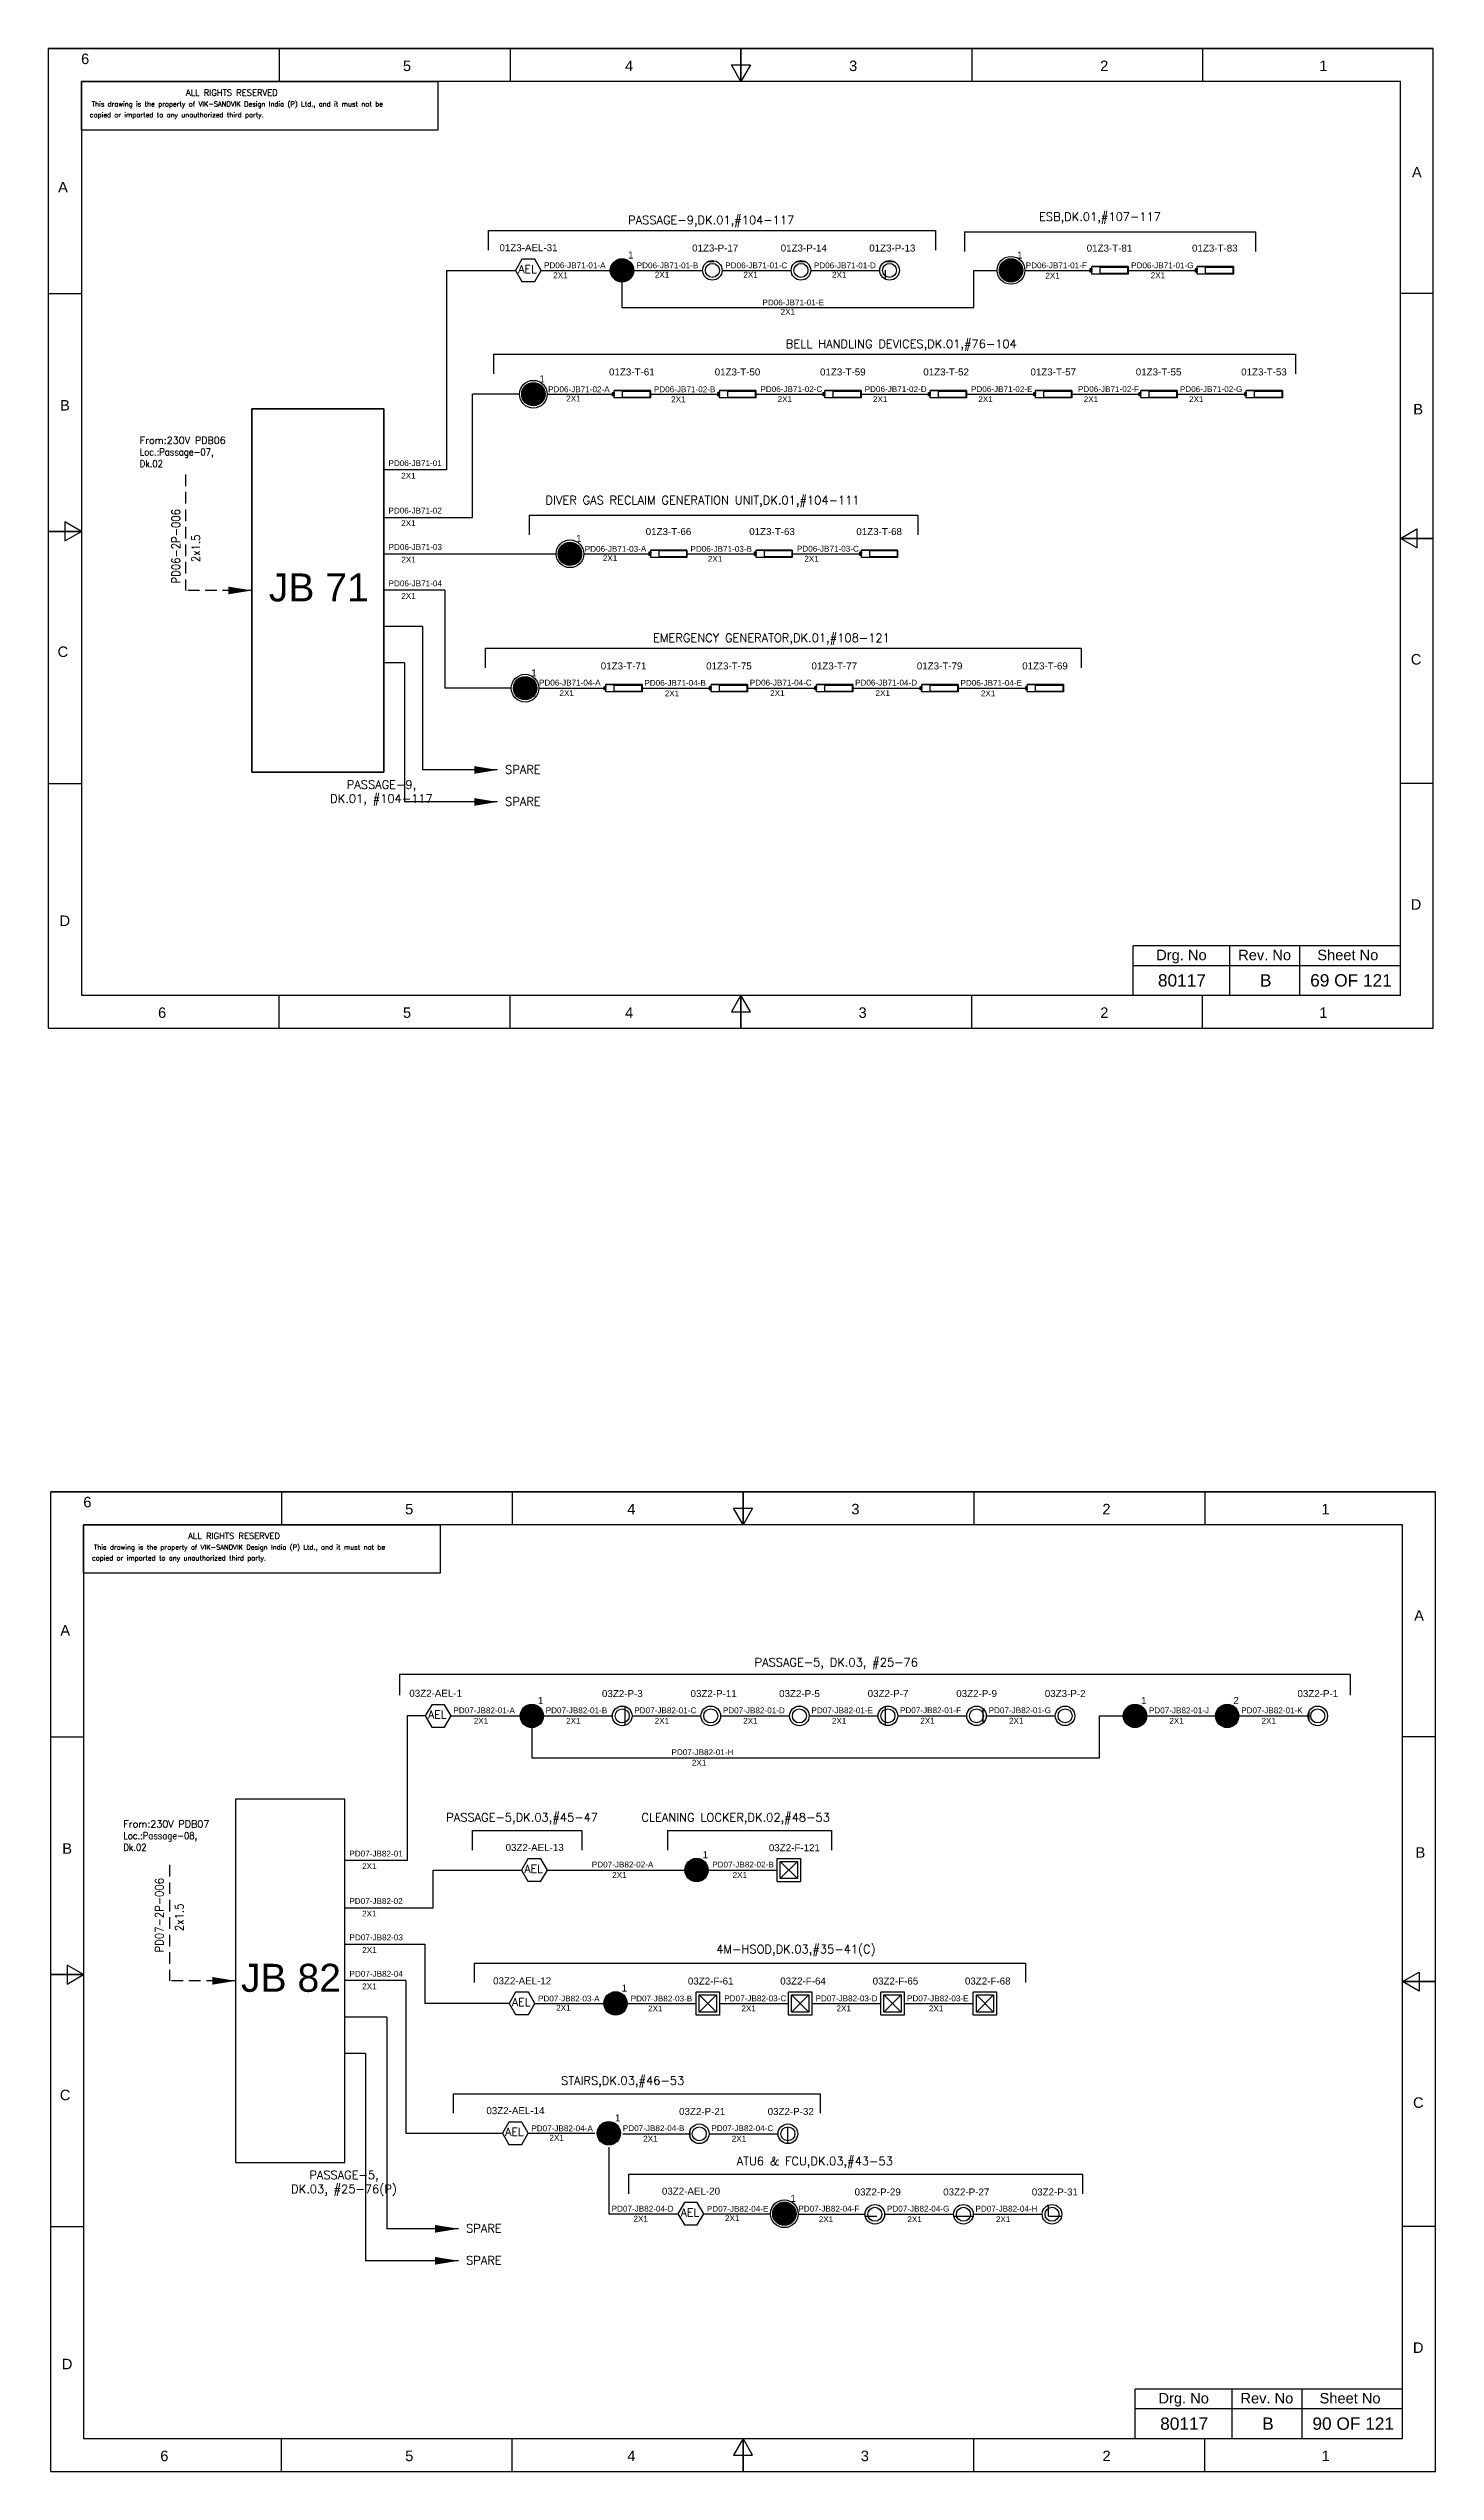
# Model space of a CAD drawing. Header units: inches. Extents: x -3311 to 1429, y -713 to 2436.
# Drawn here: x -1660 to -1363, y 99 to 618 of the extents above; entities that cross this region are included whole.
import ezdxf
from ezdxf.enums import TextEntityAlignment as Align

# ---------------------------------------------------------------- set-up
doc = ezdxf.new("R2010")
doc.units = ezdxf.units.IN
doc.linetypes.add('HIDDEN', pattern=[0.375, 0.25, -0.125])
doc.linetypes.add('SOLID', pattern=[0])
for name, color, linetype, lineweight in [('ELEC_TXT-025', 1, 'Continuous', 25), ('HEL-025', 1, 'Continuous', 25), ('HEL-035', 2, 'Continuous', 35)]:
    doc.layers.add(name, color=color, linetype=linetype, lineweight=lineweight)
doc.layers.add('Fmount', color=7, linetype='Continuous')
doc.layers.add('LINE', color=3, linetype='SOLID')
doc.styles.add('_NORMAL', font='arial.ttf')
doc.styles.add('ROMANS', font='simplex.shx', dxfattribs={"width": 0.88})
doc.styles.get("Standard").update_dxf_attribs({"font": 'arial.ttf'})
doc.dimstyles.get("Standard").update_dxf_attribs({"dimtxt": 0.18, "dimasz": 0.18, "dimexe": 0.18, "dimexo": 0.0625, "dimgap": 0.09, "dimtad": 0, "dimtih": 1, "dimtoh": 1, "dimdec": 4, "dimzin": 0, "dimdsep": 46, "dimtxsty": 'Standard', "dimcen": 0.09, "dimadec": 0, "dimazin": 0, "dimtfac": 1, "dimtdec": 4, "dimtofl": 0, "dimtmove": 0, "dimatfit": 3, "dimfxl": 1, "dimtolj": 1, "dimtzin": 0, "dimarcsym": 0})
pattern_1 = [(0, (0, 0), (0, 6.985), [5.08, -1.905]), (90, (0, 0), (-6.985, 4e-16), [5.08, -1.905])]

# ---------------------------------------------------------------- blocks, each defined once
blk = doc.blocks.new('fr')
at = {"color": 7, "linetype": 'Continuous'}
for p, q in [((33763.99, 4500.4), (33466.99, 4500.4)), ((33466.99, 4500.4), (33763.99, 4500.4)), ((33466.99, 4290.33), (33466.99, 4500.4)), ((33516.49, 4500.4), (33516.49, 4493.33)), ((33565.99, 4500.4), (33565.99, 4493.33)), ((33615.49, 4500.4), (33615.49, 4493.33)), ((33615.49, 4493.33), (33615.49, 4500.4)), ((33615.49, 4500.4), (33615.49, 4493.33)), ((33664.99, 4500.4), (33664.99, 4493.33)), ((33714.49, 4500.4), (33714.49, 4493.33)), ((33763.99, 4290.33), (33763.99, 4500.4)), ((33763.99, 4290.33), (33763.99, 4500.4)), ((33615.49, 4493.33), (33613.45, 4496.87)), ((33613.45, 4496.87), (33617.53, 4496.87)), ((33617.53, 4496.87), (33615.49, 4493.33)), ((33756.92, 4493.33), (33474.06, 4493.33)), ((33474.06, 4493.33), (33474.06, 4297.41)), ((33756.92, 4297.41), (33756.92, 4493.33)), ((33466.99, 4447.89), (33474.06, 4447.89)), ((33763.99, 4447.89), (33756.92, 4447.89)), ((33466.99, 4396.87), (33474.06, 4396.87)), ((33474.06, 4396.87), (33466.99, 4396.87)), ((33466.99, 4396.87), (33474.06, 4396.87)), ((33474.06, 4396.87), (33470.53, 4398.91)), ((33470.53, 4398.91), (33470.53, 4394.83)), ((33470.53, 4394.83), (33474.06, 4396.87)), ((33756.92, 4395.37), (33760.45, 4397.41)), ((33763.99, 4395.37), (33756.92, 4395.37)), ((33760.45, 4393.33), (33756.92, 4395.37)), ((33756.92, 4395.37), (33763.99, 4395.37)), ((33763.99, 4395.37), (33756.92, 4395.37)), ((33760.45, 4397.41), (33760.45, 4393.33)), ((33466.99, 4342.85), (33474.06, 4342.85)), ((33763.99, 4342.85), (33756.92, 4342.85)), ((33474.06, 4297.41), (33756.92, 4297.41)), ((33516.49, 4290.33), (33516.49, 4297.41)), ((33565.99, 4290.33), (33565.99, 4297.41)), ((33615.49, 4297.41), (33613.45, 4293.87)), ((33615.49, 4290.33), (33615.49, 4297.41)), ((33617.53, 4293.87), (33615.49, 4297.41)), ((33615.49, 4297.41), (33615.49, 4290.33)), ((33615.49, 4290.33), (33615.49, 4297.41)), ((33664.99, 4290.33), (33664.99, 4297.41)), ((33714.49, 4290.33), (33714.49, 4297.41)), ((33613.45, 4293.87), (33617.53, 4293.87)), ((33466.99, 4290.33), (33763.99, 4290.33)), ((33466.99, 4290.33), (33763.99, 4290.33))]:
    blk.add_line(p, q, dxfattribs=at)
at = {"color": 7, "style": '_NORMAL'}
for s, p in [('6', (33474.86, 4498.18)), ('5', (33543.88, 4496.68)), ('4', (33591.52, 4496.68)), ('3', (33639.57, 4496.68)), ('2', (33693.41, 4496.68)), ('1', (33740.39, 4496.68)), ('A', (33760.45, 4473.88)), ('A', (33470.1, 4470.68)), ('B', (33470.52, 4423.9)), ('B', (33760.74, 4423.06)), ('C', (33470.08, 4371.07)), ('C', (33760.29, 4369.44)), ('D', (33760.27, 4316.89)), ('D', (33470.51, 4313.39)), ('6', (33491.37, 4293.69)), ('5', (33543.89, 4293.69)), ('4', (33591.53, 4293.69)), ('3', (33641.59, 4293.69)), ('2', (33693.43, 4293.69)), ('1', (33740.41, 4293.69))]:
    blk.add_text(s, height=2.25, dxfattribs=at).set_placement(p, align=Align.MIDDLE_CENTER)
blk = doc.blocks.new('A$C4BAD7D21')
at = {"layer": 'HEL-025'}
blk.add_lwpolyline([(-34000, 0), (-34000, 2086), (-18714, 2086), (-18714, 0)], close=True, dxfattribs=at)
at = {"layer": 'HEL-025', "style": 'ROMANS'}
for s, p in [('This drawing is the property of VIK-SANDVIK Design India (P) Ltd., and it must not be', (-33558, 1016)), (' copied or imparted to any unauthorized third party.', (-33785, 550))]:
    blk.add_text(s, height=210, dxfattribs=at).set_placement(p)
at = {"layer": 'HEL-035', "style": 'ROMANS'}
blk.add_text('     ALL RIGHTS RESERVED', height=262.5, dxfattribs=at).set_placement((-30497, 1476))
blk = doc.blocks.new('FIXED_KEY_SWITCH')
h = blk.add_hatch(color=1)
h.dxf.hatch_style = 1
edge = h.paths.add_edge_path()
edge.add_arc((848.13, 1737.46), 2.5, 0, 360)
at = {"color": 1}
blk.add_circle((848.13, 1737.46), 2.5, dxfattribs=at)
at = {"color": 7, "insert": (849.44, 1741.5), "char_height": 1.5, "attachment_point": 1, "style": '_NORMAL'}
blk.add_mtext_dynamic_manual_height_columns('1', width=1.5, gutter_width=7.5, heights=[0], dxfattribs=at)
blk = doc.blocks.new('SWT')
blk.add_blockref('FIXED_KEY_SWITCH', (0, 0))
blk.add_attdef('TAG_NO', (844.55, 1741.11), '', height=1.5)
blk = doc.blocks.new('2A')
at = {"color": 7, "lineweight": -3, "ltscale": 2.5}
blk.add_line((790.02, 1997.62, -0.03), (782.23, 1997.62, -0.03), dxfattribs=at)
at = {"color": 7, "lineweight": -3, "ltscale": 2.5, "elevation": -0.03}
for points in [[(781.91, 1997.21), (782.23, 1997.21), (782.23, 1996.94), (781.91, 1996.94)], [(781.91, 1996.7), (782.23, 1996.7), (782.23, 1996.44), (781.91, 1996.44)], [(782.23, 1997.62), (790.02, 1997.62), (790.02, 1996.02), (782.23, 1996.02)], [(784.03, 1997.5), (789.88, 1997.5), (789.88, 1996.14), (784.03, 1996.14)]]:
    blk.add_lwpolyline(points, close=True, dxfattribs=at)
blk = doc.blocks.new('LED TUBE LIGHT 30W')
blk.add_blockref('2A', (179.91, -357.89))
blk.add_attdef('TAG_NO.', (962.52, 1642.97), '', height=1.5)
blk = doc.blocks.new('AEL')
at = {"color": 4}
blk.add_lwpolyline([(989.98, -190.09), (992.75, -190.09), (994.14, -187.69), (992.75, -185.28), (989.98, -185.28), (988.59, -187.69)], close=True, dxfattribs=at)
at = {"color": 4, "style": 'ROMANS'}
blk.add_text('AEL', height=1.725, dxfattribs=at).set_placement((989.2, -188.27))
blk = doc.blocks.new('AEL_L')
blk.add_blockref('AEL', (0, 0))
blk.add_attdef('TAG_NO', (986.55, -183.59), '', height=1.5)
blk = doc.blocks.new('LED FLUSH MOUNT')
for p, q in [((114818, 79432), (114604, 79219)), ((114604, 79432), (114818, 79219))]:
    blk.add_line(p, q)
blk.add_lwpolyline([(114572, 79470), (114850, 79470, -0.414214), (114856, 79464), (114856, 79186, -0.414214), (114850, 79180), (114572, 79180, -0.414214), (114566, 79186), (114566, 79464, -0.414214)], format="xyb", close=True)
blk.add_lwpolyline([(114604, 79432), (114818, 79432), (114818, 79219), (114604, 79219)], close=True)
blk = doc.blocks.new('LED Flush Mounted Light 22W')
blk.add_blockref('LED FLUSH MOUNT', (0, 0))
at = {"style": 'ROMANS', "width": 0.7}
blk.add_attdef('TAG_NO.:', (113905, 79579), '', height=250, dxfattribs=at)
blk = doc.blocks.new('1')
h = blk.add_hatch()
h.set_pattern_fill('ANGLE', color=6)
h.set_pattern_definition(pattern_1)
h.paths.add_polyline_path([(303.23, 2044.43, 1), (306.22, 2044.43, 1)], flags=0)
h.paths.add_polyline_path([(302.63, 2044.43, 1), (306.83, 2044.43, 1)])
h.paths.add_polyline_path([(306.22, 2044.43, -1), (303.23, 2044.43, -1)], flags=16)
h = blk.add_hatch()
h.set_pattern_fill('ANGLE', color=6)
h.set_pattern_definition(pattern_1)
h.paths.add_polyline_path([(303.23, 2044.43, 1), (306.22, 2044.43, 1)])
at = {"color": 6}
for radius in [2.1, 1.5]:
    blk.add_circle((304.73, 2044.43), radius, dxfattribs=at)
blk = doc.blocks.new('LED PENDENT LIGHT 15W')
blk.add_blockref('1', (0, 0))
blk.add_attdef('TAG_NO', (301.63, 2048.1), '', height=1.5)
blk = doc.blocks.new('RHS_SWITCH')
h = blk.add_hatch(color=1)
h.dxf.hatch_style = 1
edge = h.paths.add_edge_path()
edge.add_arc((2068.03, 3653.6), 2, 0, 360)
at = {"color": 1}
blk.add_circle((2068.03, 3653.6), 2, dxfattribs=at)
at = {"color": 7, "insert": (2069.08, 3656.84), "char_height": 1.2, "attachment_point": 1, "style": '_NORMAL'}
blk.add_mtext_dynamic_manual_height_columns('2', width=1.5, gutter_width=7.5, heights=[0], dxfattribs=at)

msp = doc.modelspace()

# ---------------------------------------------------------------- linework, layer by layer
for p, q in [((-1566.02, 579.41, -0.05), (-1470.1, 579.41, -0.05)), ((-1463.9, 579.12, -0.05), (-1401.47, 579.12, -0.05)), ((-1575.01, 570.86), (-1575.01, 528.06)), ((-1537.36, 568.36), (-1537.36, 562.91)), ((-1461.92, 562.91), (-1461.92, 570.86)), ((-1564.91, 552.86, -0.05), (-1392.94, 552.86, -0.05)), ((-1569.43, 517.89), (-1569.43, 544.31)), ((-1559.34, 544.31), (-1569.43, 544.31)), ((-1557.24, 518.35, -0.05), (-1473.9, 518.35, -0.05)), ((-1575.36, 502.28), (-1588.41, 502.28)), ((-1575.36, 502.28), (-1575.36, 481.28)), ((-1580.13, 494.48), (-1588.41, 494.48)), ((-1580.13, 494.48), (-1580.13, 463.75)), ((-1566.68, 489.83, -0.05), (-1438.89, 489.83, -0.05)), ((-1584, 486.68), (-1588.41, 486.68)), ((-1584, 486.68), (-1584, 456.89)), ((-1561.11, 481.28), (-1575.36, 481.28)), ((-1583.39, 260.94, 0.03), (-1583.39, 229.96)), ((-1579.55, 260.94, 0.03), (-1583.39, 260.94, 0.03)), ((-1620.21, 243.09), (-1620.21, 165.19)), ((-1596.79, 243.09), (-1620.21, 243.09)), ((-1596.79, 165.19), (-1596.79, 243.09)), ((-1569.45, 236.38, -0.05), (-1545.99, 236.38, -0.05)), ((-1527.6, 236.38, -0.05), (-1492.42, 236.38, -0.05)), ((-1583.39, 229.96), (-1596.79, 229.96)), ((-1577.81, 219.79), (-1577.81, 227.89)), ((-1596.79, 219.79), (-1577.81, 219.79)), ((-1579.66, 211.99), (-1579.66, 199.3)), ((-1569.05, 207.95), (-1450.79, 207.95)), ((-1583.74, 204.19), (-1596.79, 204.19)), ((-1583.74, 204.19), (-1583.74, 171.46)), ((-1561.58, 199.3), (-1579.66, 199.3)), ((-1587.81, 196.38), (-1596.79, 196.38)), ((-1587.81, 196.38), (-1587.81, 150.98)), ((-1592.38, 188.58), (-1596.79, 188.58)), ((-1592.38, 188.58), (-1592.38, 144.12)), ((-1573.57, 179.95, -0.05), (-1494.82, 179.95, -0.05)), ((-1540.17, 168.49), (-1540.17, 154.2)), ((-1620.21, 165.19), (-1596.79, 165.19)), ((-1535.92, 162.69, -0.05), (-1438.57, 162.69, -0.05))]:
    msp.add_line(p, q)
at = {"color": 7, "linetype": 'Continuous'}
for p, q in [((-1370.43, 426.03), (-1427.74, 426.03)), ((-1427.74, 415.44), (-1427.74, 426.03)), ((-1406.97, 415.44), (-1406.97, 426.03)), ((-1391.96, 415.44), (-1391.96, 426.03)), ((-1427.74, 421.85), (-1370.43, 421.85)), ((-1369.95, 116.61), (-1427.27, 116.61)), ((-1427.27, 106.01), (-1427.27, 116.61)), ((-1406.49, 106.01), (-1406.49, 116.61)), ((-1391.48, 106.01), (-1391.48, 116.61)), ((-1427.27, 112.42), (-1369.95, 112.42))]:
    msp.add_line(p, q, dxfattribs=at)
at = {"linetype": 'HIDDEN', "ltscale": 10}
for points in [[(-1630.95, 527.11), (-1630.95, 502.23)], [(-1634.42, 229.01), (-1634.42, 204.14)]]:
    msp.add_lwpolyline(points, dxfattribs=at)
at = {"layer": 'LINE', "color": 0}
for p, q in [((-1566.02, 579.41, -0.05), (-1566.02, 575.22, -0.05)), ((-1470.1, 579.41, -0.05), (-1470.1, 575.22, -0.05)), ((-1463.9, 579.12, -0.05), (-1463.9, 574.93, -0.05)), ((-1401.47, 579.12, -0.05), (-1401.47, 574.93, -0.05)), ((-1575.01, 570.86), (-1560.21, 570.86)), ((-1554.66, 570.86), (-1539.86, 570.86)), ((-1534.86, 570.86), (-1520.07, 570.86)), ((-1515.87, 570.86), (-1501.07, 570.86)), ((-1496.87, 570.86), (-1482.08, 570.86)), ((-1461.92, 570.86), (-1456.9, 570.86)), ((-1450.95, 570.86), (-1436.63, 570.86)), ((-1428.83, 570.86), (-1414.03, 570.86)), ((-1537.36, 562.91), (-1461.92, 562.91)), ((-1564.91, 552.86, -0.05), (-1564.91, 548.67, -0.05)), ((-1392.94, 552.86, -0.05), (-1392.94, 548.67, -0.05)), ((-1616.74, 541.19), (-1616.74, 463.28)), ((-1588.41, 541.19), (-1616.74, 541.19)), ((-1588.41, 463.28), (-1588.41, 541.19)), ((-1553.39, 544.31), (-1539.07, 544.31)), ((-1531.27, 544.31), (-1516.47, 544.31)), ((-1508.67, 544.31), (-1493.88, 544.31)), ((-1486.08, 544.31), (-1471.28, 544.31)), ((-1463.48, 544.31), (-1448.69, 544.31)), ((-1440.89, 544.31), (-1426.09, 544.31)), ((-1418.3, 544.31), (-1403.5, 544.31)), ((-1575.01, 528.06), (-1588.41, 528.06)), ((-1588.41, 517.89), (-1569.43, 517.89)), ((-1557.24, 518.35, -0.05), (-1557.24, 514.16, -0.05)), ((-1473.9, 518.35, -0.05), (-1473.9, 514.16, -0.05)), ((-1588.41, 510.09), (-1551.48, 510.09)), ((-1545.53, 510.09), (-1531.21, 510.09)), ((-1523.41, 510.09), (-1508.62, 510.09)), ((-1500.82, 510.09), (-1486.02, 510.09)), ((-1566.68, 489.83, -0.05), (-1566.68, 485.64, -0.05)), ((-1438.89, 489.83, -0.05), (-1438.89, 485.64, -0.05)), ((-1555.16, 481.28), (-1540.84, 481.28)), ((-1533.04, 481.28), (-1518.24, 481.28)), ((-1510.44, 481.28), (-1495.65, 481.28)), ((-1487.85, 481.28), (-1473.05, 481.28)), ((-1465.25, 481.28), (-1450.46, 481.28)), ((-1616.74, 463.28), (-1588.41, 463.28)), ((-1585.05, 269.91), (-1585.05, 265.41)), ((-1585.05, 269.91), (-1381.18, 269.91)), ((-1381.18, 269.91), (-1381.18, 265.41)), ((-1574, 260.94, 0.03), (-1559.2, 260.94, 0.03)), ((-1554.2, 260.94), (-1539.41, 260.94)), ((-1535.21, 260.94, -0.03), (-1520.41, 260.94, -0.03)), ((-1516.21, 260.94, -0.05), (-1501.41, 260.94, -0.05)), ((-1497.21, 260.94, -0.08), (-1482.42, 260.94, -0.08)), ((-1478.22, 260.96, -0.11), (-1463.42, 260.96, -0.11)), ((-1459.22, 260.96, -0.11), (-1444.43, 260.96, -0.11)), ((-1434.95, 251.96), (-1434.95, 260.94)), ((-1434.95, 260.94), (-1429.84, 260.94)), ((-1424.84, 260.94), (-1410.05, 260.94)), ((-1405.05, 260.94), (-1390.25, 260.94)), ((-1556.7, 258.44), (-1556.7, 251.96)), ((-1556.7, 251.96), (-1434.95, 251.96)), ((-1569.45, 236.38, -0.05), (-1569.45, 232.19, -0.05)), ((-1545.99, 236.38, -0.05), (-1545.99, 232.19, -0.05)), ((-1527.6, 236.38, -0.05), (-1527.6, 232.19, -0.05)), ((-1492.42, 236.38, -0.05), (-1492.42, 232.19, -0.05)), ((-1577.81, 227.89), (-1558.9, 227.89)), ((-1553.35, 227.89), (-1523.86, 227.89)), ((-1518.86, 227.89), (-1504.07, 227.89)), ((-1596.76, 211.99), (-1579.66, 211.99)), ((-1569.05, 207.95), (-1569.05, 203.76)), ((-1450.79, 207.95), (-1450.79, 203.76)), ((-1556.02, 199.3), (-1541.23, 199.3)), ((-1536.23, 199.3, 0.03), (-1521.43, 199.3, 0.03)), ((-1516.42, 199.3, 0.03), (-1501.63, 199.3, 0.03)), ((-1496.61, 199.3, 0.03), (-1481.82, 199.3, 0.03)), ((-1476.81, 199.3, 0.03), (-1462.01, 199.3, 0.03)), ((-1573.57, 179.95, -0.05), (-1573.57, 175.76, -0.05)), ((-1494.82, 179.95, -0.05), (-1494.82, 175.76, -0.05)), ((-1583.74, 171.46), (-1563.02, 171.46)), ((-1557.46, 171.46), (-1543.14, 171.46)), ((-1537.2, 171.35), (-1522.87, 171.35)), ((-1518.67, 171.35), (-1503.87, 171.35)), ((-1535.92, 162.69, -0.05), (-1535.92, 158.5, -0.05)), ((-1438.57, 162.69, -0.05), (-1438.57, 158.5, -0.05)), ((-1540.17, 154.2), (-1525.37, 154.2)), ((-1519.82, 154.2), (-1505.5, 154.2)), ((-1499.55, 154.09), (-1485.22, 154.09)), ((-1481.02, 154.09), (-1466.23, 154.09)), ((-1462.03, 154.09), (-1447.23, 154.09))]:
    msp.add_line(p, q, dxfattribs=at)
msp.add_lwpolyline([(-1616.74, 541.19), (-1588.41, 541.19), (-1588.41, 463.28), (-1616.74, 463.28)], close=True, dxfattribs=at)
for centre in [(-1453.92, 570.86), (-1556.36, 544.31), (-1548.51, 510.09), (-1558.13, 481.28), (-1502.52, 154.2)]:
    msp.add_circle(centre, 2.97, dxfattribs=at)

# ---------------------------------------------------------------- block references
for name, p in [('fr', (-35127.34, -3881.97)), ('SWT', (-2385.49, -1166.6)), ('SWT', (-2302.05, -1166.6)), ('SWT', (-2404.49, -1193.15)), ('SWT', (-2396.64, -1227.37)), ('SWT', (-2406.26, -1256.18)), ('fr', (-35126.86, -4191.4)), ('SWT', (-2404.83, -1476.52)), ('SWT', (-2275.47, -1476.52)), ('SWT', (-2369.49, -1509.57)), ('SWT', (-2386.86, -1538.16)), ('SWT', (-2388.3, -1566)), ('SWT', (-2350.65, -1583.25))]:
    msp.add_blockref(name, p)
ref = msp.add_blockref('AEL_L', (-2548.8, 758.55))
ref.add_attrib('TAG_NO', '01Z3-AEL-31', (-1563.63, 574.96), dxfattribs={"color": 4, "height": 1.5})
ref = msp.add_blockref('LED PENDENT LIGHT 15W', (-1822.7, -1473.57))
ref.add_attrib('TAG_NO', '01Z3-P-17', (-1522.31, 574.9), dxfattribs={"height": 1.5})
ref = msp.add_blockref('LED PENDENT LIGHT 15W', (-1803.7, -1473.57))
ref.add_attrib('TAG_NO', '01Z3-P-14', (-1503.31, 574.9), dxfattribs={"height": 1.5})
ref = msp.add_blockref('LED PENDENT LIGHT 15W', (-1784.7, -1473.57))
ref.add_attrib('TAG_NO', '01Z3-P-13', (-1484.32, 574.9), dxfattribs={"height": 1.5})
ref = msp.add_blockref('LED TUBE LIGHT 30W', (-2398.76, -1068.07, 0.03))
ref.add_attrib('TAG_NO.', '01Z3-T-81', (-1437.69, 574.88, 0.03), dxfattribs={"height": 1.5})
ref = msp.add_blockref('LED TUBE LIGHT 30W', (-2376.17, -1068.07, 0.03))
ref.add_attrib('TAG_NO.', '01Z3-T-83', (-1415.1, 574.88, 0.03), dxfattribs={"height": 1.5})
ref = msp.add_blockref('LED TUBE LIGHT 30W', (-2501.2, -1094.62, 0.03))
ref.add_attrib('TAG_NO.', '01Z3-T-61', (-1540.13, 548.33, 0.03), dxfattribs={"height": 1.5})
ref = msp.add_blockref('LED TUBE LIGHT 30W', (-2478.6, -1094.62, 0.03))
ref.add_attrib('TAG_NO.', '01Z3-T-50', (-1517.47, 548.33, 0.03), dxfattribs={"height": 1.5})
ref = msp.add_blockref('LED TUBE LIGHT 30W', (-2456.01, -1094.62, 0.03))
ref.add_attrib('TAG_NO.', '01Z3-T-59', (-1494.88, 548.33, 0.03), dxfattribs={"height": 1.5})
ref = msp.add_blockref('LED TUBE LIGHT 30W', (-2433.41, -1094.62, 0.03))
ref.add_attrib('TAG_NO.', '01Z3-T-52', (-1472.73, 548.33, 0.03), dxfattribs={"height": 1.5})
ref = msp.add_blockref('LED TUBE LIGHT 30W', (-2410.82, -1094.62, 0.03))
ref.add_attrib('TAG_NO.', '01Z3-T-57', (-1449.75, 548.33, 0.03), dxfattribs={"height": 1.5})
ref = msp.add_blockref('LED TUBE LIGHT 30W', (-2388.23, -1094.62, 0.03))
ref.add_attrib('TAG_NO.', '01Z3-T-55', (-1427.16, 548.33, 0.03), dxfattribs={"height": 1.5})
ref = msp.add_blockref('LED TUBE LIGHT 30W', (-2365.63, -1094.62, 0.03))
ref.add_attrib('TAG_NO.', '01Z3-T-53', (-1404.56, 548.33, 0.03), dxfattribs={"height": 1.5})
ref = msp.add_blockref('LED TUBE LIGHT 30W', (-2493.34, -1128.84, 0.03))
ref.add_attrib('TAG_NO.', '01Z3-T-66', (-1532.27, 514.11, 0.03), dxfattribs={"height": 1.5})
ref = msp.add_blockref('LED TUBE LIGHT 30W', (-2470.75, -1128.84, 0.03))
ref.add_attrib('TAG_NO.', '01Z3-T-63', (-1510.06, 514.11, 0.03), dxfattribs={"height": 1.5})
ref = msp.add_blockref('LED TUBE LIGHT 30W', (-2448.16, -1128.84, 0.03))
ref.add_attrib('TAG_NO.', '01Z3-T-68', (-1487.09, 514.11, 0.03), dxfattribs={"height": 1.5})
ref = msp.add_blockref('LED TUBE LIGHT 30W', (-2502.97, -1157.65, 0.03))
ref.add_attrib('TAG_NO.', '01Z3-T-71', (-1541.9, 485.3, 0.03), dxfattribs={"height": 1.5})
ref = msp.add_blockref('LED TUBE LIGHT 30W', (-2480.37, -1157.65, 0.03))
ref.add_attrib('TAG_NO.', '01Z3-T-75', (-1519.3, 485.3, 0.03), dxfattribs={"height": 1.5})
ref = msp.add_blockref('LED TUBE LIGHT 30W', (-2457.78, -1157.65, 0.03))
ref.add_attrib('TAG_NO.', '01Z3-T-77', (-1496.71, 485.3, 0.03), dxfattribs={"height": 1.5})
ref = msp.add_blockref('LED TUBE LIGHT 30W', (-2435.19, -1157.65, 0.03))
ref.add_attrib('TAG_NO.', '01Z3-T-79', (-1474.12, 485.3, 0.03), dxfattribs={"height": 1.5})
ref = msp.add_blockref('LED TUBE LIGHT 30W', (-2412.59, -1157.65, 0.03))
ref.add_attrib('TAG_NO.', '01Z3-T-69', (-1451.52, 485.3, 0.03), dxfattribs={"height": 1.5})
ref = msp.add_blockref('AEL_L', (-2568.14, 448.63, 0.03))
ref.add_attrib('TAG_NO', '03Z2-AEL-1', (-1582.96, 265.04, 0.03), dxfattribs={"color": 4, "height": 1.5})
ref = msp.add_blockref('LED PENDENT LIGHT 15W', (-1842.03, -1783.49, -0.03))
ref.add_attrib('TAG_NO', '03Z2-P-3', (-1541.64, 264.98, -0.03), dxfattribs={"height": 1.5})
ref = msp.add_blockref('LED PENDENT LIGHT 15W', (-1823.04, -1783.49, -0.05))
ref.add_attrib('TAG_NO', '03Z2-P-11', (-1522.65, 264.98, -0.05), dxfattribs={"height": 1.5})
ref = msp.add_blockref('LED PENDENT LIGHT 15W', (-1804.04, -1783.49, -0.08))
ref.add_attrib('TAG_NO', '03Z2-P-5', (-1503.65, 264.98, -0.08), dxfattribs={"height": 1.5})
ref = msp.add_blockref('LED PENDENT LIGHT 15W', (-1785.05, -1783.47, -0.08))
ref.add_attrib('TAG_NO', '03Z2-P-7', (-1484.66, 265, -0.08), dxfattribs={"height": 1.5})
ref = msp.add_blockref('LED PENDENT LIGHT 15W', (-1766.05, -1783.47, -0.08))
ref.add_attrib('TAG_NO', '03Z2-P-9', (-1465.66, 265, -0.08), dxfattribs={"height": 1.5})
ref = msp.add_blockref('LED PENDENT LIGHT 15W', (-1747.06, -1783.47, -0.08))
ref.add_attrib('TAG_NO', '03Z3-P-2', (-1446.67, 265, -0.08), dxfattribs={"height": 1.5})
ref = msp.add_blockref('LED PENDENT LIGHT 15W', (-1692.88, -1783.49))
ref.add_attrib('TAG_NO', '03Z2-P-1', (-1392.49, 264.98), dxfattribs={"height": 1.5})
ref = msp.add_blockref('AEL_L', (-2547.49, 415.58))
ref.add_attrib('TAG_NO', '03Z2-AEL-13', (-1562.31, 231.99), dxfattribs={"color": 4, "height": 1.5})
ref = msp.add_blockref('AEL_L', (-2550.16, 386.98))
ref.add_attrib('TAG_NO', '03Z2-AEL-12', (-1564.99, 203.39), dxfattribs={"color": 4, "height": 1.5})
ref = msp.add_blockref('AEL_L', (-2551.6, 359.15))
ref.add_attrib('TAG_NO', '03Z2-AEL-14', (-1566.43, 175.56), dxfattribs={"color": 4, "height": 1.5})
ref = msp.add_blockref('LED PENDENT LIGHT 15W', (-1825.5, -1873.08))
ref.add_attrib('TAG_NO', '03Z2-P-21', (-1525.11, 175.39), dxfattribs={"height": 1.5})
ref = msp.add_blockref('LED PENDENT LIGHT 15W', (-1806.5, -1873.08))
ref.add_attrib('TAG_NO', '03Z2-P-32', (-1506.11, 175.39), dxfattribs={"height": 1.5})
ref = msp.add_blockref('AEL_L', (-2513.96, 341.89))
ref.add_attrib('TAG_NO', '03Z2-AEL-20', (-1528.79, 158.3), dxfattribs={"color": 4, "height": 1.5})
ref = msp.add_blockref('LED PENDENT LIGHT 15W', (-1787.85, -1890.34))
ref.add_attrib('TAG_NO', '03Z2-P-29', (-1487.46, 158.13), dxfattribs={"height": 1.5})
ref = msp.add_blockref('LED PENDENT LIGHT 15W', (-1768.86, -1890.34))
ref.add_attrib('TAG_NO', '03Z2-P-27', (-1468.47, 158.13), dxfattribs={"height": 1.5})
ref = msp.add_blockref('LED PENDENT LIGHT 15W', (-1749.86, -1890.34))
ref.add_attrib('TAG_NO', '03Z2-P-31', (-1449.47, 158.13), dxfattribs={"height": 1.5})
at = {"layer": 'ELEC_TXT-025', "color": 0, "xscale": 0.005, "yscale": 0.005, "zscale": 0.005}
for p in [(-1483.28, 600.93), (-1482.8, 291.51)]:
    msp.add_blockref('A$C4BAD7D21', p, dxfattribs=at)
at = {"layer": 'Fmount'}
ref = msp.add_blockref('LED Flush Mounted Light 22W', (-3483.77, -1142.85), dxfattribs=dict(at, xscale=0.01728, yscale=0.01728, zscale=0.01728))
ref.add_attrib('TAG_NO.:', '03Z2-F-121', dxfattribs={"layer": '0', "height": 1.5}).set_placement((-1505.85, 231.49), align=Align.BOTTOM_LEFT)
ref = msp.add_blockref('LED Flush Mounted Light 22W', (-3501.13, -1171.45, 0.03), dxfattribs=dict(at, xscale=0.01728, yscale=0.01728, zscale=0.01728))
ref.add_attrib('TAG_NO.:', '03Z2-F-61', dxfattribs={"layer": '0', "height": 1.5}).set_placement((-1523.22, 202.9, 0.03), align=Align.BOTTOM_LEFT)
ref = msp.add_blockref('LED Flush Mounted Light 22W', (-3481.32, -1171.45, 0.03), dxfattribs=dict(at, xscale=0.01728, yscale=0.01728, zscale=0.01728))
ref.add_attrib('TAG_NO.:', '03Z2-F-64', dxfattribs={"layer": '0', "height": 1.5}).set_placement((-1503.41, 202.9, 0.03), align=Align.BOTTOM_LEFT)
ref = msp.add_blockref('LED Flush Mounted Light 22W', (-3461.52, -1171.45, 0.03), dxfattribs=dict(at, xscale=0.01728, yscale=0.01728, zscale=0.01728))
ref.add_attrib('TAG_NO.:', '03Z2-F-65', dxfattribs={"layer": '0', "height": 1.5}).set_placement((-1483.6, 202.9, 0.03), align=Align.BOTTOM_LEFT)
ref = msp.add_blockref('LED Flush Mounted Light 22W', (-3441.71, -1171.45, 0.03), dxfattribs=dict(at, xscale=0.01728, yscale=0.01728, zscale=0.01728))
ref.add_attrib('TAG_NO.:', '03Z2-F-68', dxfattribs={"layer": '0', "height": 1.5}).set_placement((-1463.8, 202.9, 0.03), align=Align.BOTTOM_LEFT)
at = {"layer": 'LINE', "color": 7, "xscale": 1.25, "yscale": 1.25, "zscale": 1.25}
msp.add_blockref('RHS_SWITCH', (-3992.59, -4306.06), dxfattribs=at)

# ---------------------------------------------------------------- texts
at = {"color": 7}
for s, p in [('PD06-JB71-01-A', (-1554.07, 571.32, 0.16)), ('PD06-JB71-01-B', (-1534.19, 571.3, 0.03)), ('PD06-JB71-01-C', (-1515.2, 571.3, 0.03)), ('PD06-JB71-01-D', (-1496.2, 571.3, 0.03)), ('PD06-JB71-01-F', (-1450.76, 571.3, 0.03)), ('PD06-JB71-01-G', (-1428.16, 571.3, 0.03)), ('2X1', (-1552.1, 569.17)), ('2X1', (-1530.31, 569.3)), ('2X1', (-1511.32, 569.3)), ('2X1', (-1492.32, 569.3)), ('2X1', (-1446.56, 569.11)), ('2X1', (-1423.97, 569.18)), ('PD06-JB71-01-E', (-1507.23, 563.35, 0.03)), ('2X1', (-1503.34, 561.35)), ('PD06-JB71-02-A', (-1553.19, 544.74, 0.03)), ('PD06-JB71-02-B', (-1530.52, 544.74, 0.03)), ('PD06-JB71-02-C', (-1507.67, 544.77, 0.08)), ('PD06-JB71-02-D', (-1485.31, 544.77, 0.11)), ('PD06-JB71-02-E', (-1462.51, 544.77, 0.14)), ('PD06-JB71-02-F', (-1439.57, 544.77, 0.16)), ('PD06-JB71-02-G', (-1417.71, 544.77, 0.16)), ('2X1', (-1549.31, 542.75)), ('2X1', (-1526.8, 542.59, -0.03)), ('2X1', (-1503.99, 542.62)), ('2X1', (-1483.52, 542.62)), ('2X1', (-1460.93, 542.62)), ('2X1', (-1438.33, 542.62)), ('2X1', (-1415.74, 542.62)), ('PD06-JB71-01', (-1587.44, 528.9)), ('2X1', (-1584.71, 526.2)), ('PD06-JB71-02', (-1587.44, 518.73)), ('2X1', (-1584.71, 516.03)), ('PD06-JB71-03', (-1587.41, 510.93)), ('2X1', (-1584.68, 508.23)), ('PD06-JB71-03-A', (-1545.34, 510.52, 0.03)), ('2X1', (-1541.46, 508.53)), ('PD06-JB71-03-B', (-1522.67, 510.52, 0.03)), ('2X1', (-1518.94, 508.37, -0.03)), ('PD06-JB71-03-C', (-1499.84, 510.55, 0.14)), ('2X1', (-1498.26, 508.4)), ('PD06-JB71-04', (-1587.41, 503.12)), ('2X1', (-1584.68, 500.43)), ('PD06-JB71-04-A', (-1555.14, 481.85)), ('2X1', (-1550.77, 479.6)), ('PD06-JB71-04-B', (-1532.55, 481.79)), ('2X1', (-1528.18, 479.53)), ('PD06-JB71-04-C', (-1509.95, 481.85)), ('2X1', (-1505.58, 479.6)), ('PD06-JB71-04-D', (-1487.36, 481.85)), ('2X1', (-1482.99, 479.6)), ('PD06-JB71-04-E', (-1464.77, 481.79)), ('2X1', (-1460.39, 479.53)), ('PD07-JB82-01-A', (-1573.51, 261.51, 0.03)), ('2X1', (-1569.14, 259.26, 0.03)), ('PD07-JB82-01-B', (-1553.71, 261.51)), ('2X1', (-1549.34, 259.26)), ('PD07-JB82-01-C', (-1534.71, 261.51, -0.05)), ('2X1', (-1530.34, 259.26, -0.03)), ('PD07-JB82-01-D', (-1515.72, 261.51, -0.05)), ('2X1', (-1511.35, 259.26, -0.05)), ('PD07-JB82-01-E', (-1496.72, 261.51, -0.08)), ('2X1', (-1492.35, 259.26, -0.08)), ('PD07-JB82-01-F', (-1477.73, 261.53, -0.11)), ('2X1', (-1473.36, 259.28, -0.11)), ('PD07-JB82-01-G', (-1458.73, 261.53, -0.11)), ('2X1', (-1454.36, 259.28, -0.11)), ('PD07-JB82-01-J', (-1424.35, 261.51, -0.03)), ('2X1', (-1419.98, 259.26, -0.03)), ('PD07-JB82-01-K', (-1404.56, 261.51, -0.03)), ('2X1', (-1400.19, 259.26, -0.03)), ('PD07-JB82-01-H', (-1526.74, 252.53)), ('2X1', (-1522.37, 250.28)), ('PD07-JB82-01', (-1595.82, 230.8)), ('2X1', (-1593.09, 228.1)), ('PD07-JB82-02-A', (-1543.82, 228.46)), ('PD07-JB82-02-B', (-1518, 228.46)), ('2X1', (-1539.45, 226.21)), ('2X1', (-1513.63, 226.21)), ('PD07-JB82-02', (-1595.82, 220.63)), ('2X1', (-1593.09, 217.94)), ('PD07-JB82-03', (-1595.79, 212.83)), ('2X1', (-1593.06, 210.13)), ('PD07-JB82-04', (-1595.79, 205.03)), ('2X1', (-1593.06, 202.33)), ('PD07-JB82-03-A', (-1555.35, 199.73, 0.03)), ('2X1', (-1551.47, 197.73)), ('PD07-JB82-03-B', (-1535.48, 199.73, 0.05)), ('2X1', (-1531.76, 197.58)), ('PD07-JB82-03-C', (-1515.41, 199.76, 0.11)), ('2X1', (-1511.74, 197.61, 0.03)), ('PD07-JB82-03-D', (-1495.85, 199.76, 0.14)), ('2X1', (-1491.35, 197.61, 0.03)), ('PD07-JB82-03-E', (-1476.22, 199.76, 0.19)), ('2X1', (-1471.54, 197.61, 0.03)), ('PD07-JB82-04-A', (-1556.79, 171.9, 0.03)), ('PD07-JB82-04-B', (-1537.17, 171.92)), ('PD07-JB82-04-C', (-1518.18, 171.92)), ('2X1', (-1552.91, 169.9)), ('2X1', (-1532.8, 169.67)), ('2X1', (-1513.81, 169.67)), ('PD07-JB82-04-D', (-1539.58, 154.67, 0.16)), ('PD07-JB82-04-E', (-1519.15, 154.64, 0.03)), ('PD07-JB82-04-F', (-1499.53, 154.67)), ('PD07-JB82-04-G', (-1480.53, 154.67)), ('PD07-JB82-04-H', (-1461.54, 154.67)), ('2X1', (-1534.9, 152.52)), ('2X1', (-1515.27, 152.64)), ('2X1', (-1495.16, 152.41)), ('2X1', (-1476.16, 152.41)), ('2X1', (-1457.17, 152.41))]:
    msp.add_text(s, height=1.25, dxfattribs=at).set_placement(p)
at = {"color": 7, "lineweight": 30}
for s, p in [('JB 71 ', (-1601.21, 502.88)), ('JB 82 ', (-1607.17, 204.79))]:
    msp.add_text(s, height=6, dxfattribs=at).set_placement(p, align=Align.MIDDLE_CENTER)
at = {"color": 7}
for s, height, p in [('Drg. No', 2.246, (-1417.37, 424.08)), ('Rev. No', 2.246, (-1399.53, 424.08)), ('Sheet No', 2.246, (-1381.69, 424.08)), ('80117', 2.653, (-1417.26, 418.64)), ('B', 2.65, (-1399.29, 418.64)), ('69 OF 121', 2.653, (-1381.01, 418.64)), ('Drg. No', 2.246, (-1416.89, 114.66)), ('Rev. No', 2.246, (-1399.05, 114.66)), ('Sheet No', 2.246, (-1381.21, 114.66)), ('80117', 2.653, (-1416.78, 109.21)), ('B', 2.65, (-1398.81, 109.21)), ('90 OF 121', 2.653, (-1380.53, 109.21))]:
    msp.add_text(s, height=height, dxfattribs=at).set_placement(p, align=Align.MIDDLE_CENTER)
at = {"color": 7, "char_height": 1.8, "attachment_point": 1, "style": '_NORMAL'}
for s, insert, width in [('{\\Fromans|c0;\\C2;PASSAGE-9,DK.01,#104-117}', (-1536.04, 582.55, 0.22), 53.9424), ('{\\Fromans|c0;\\C2;ESB,DK.01,#107-117}', (-1447.92, 583.26, 0.22), 74.1776), ('{\\Fromans|c0;\\C2;BELL HANDLING DEVICES,DK.01,#76-104}', (-1502.21, 556, 0.22), 74.3987), ('{\\Fromans|c0;\\C2;DIVER GAS RECLAIM GENERATION UNIT,DK.01,#104-111}', (-1553.75, 522.49, 0.22), 87.089), ('{\\Fromans|c0;\\C2;EMERGENCY GENERATOR,DK.01,#108-121}', (-1530.69, 492.97, 0.22), 74.3987), ('{\\Fromans|c0;\\C2;SPARE}', (-1562.42, 464.74), 8.1658), ('{\\Fromans|c0;\\C2;SPARE}', (-1562.42, 457.89), 8.1658), ('{\\Fromans|c0;\\C2;PASSAGE-5,DK.03,#45-47}', (-1575.05, 240.09, 0.22), 74.1776), ('{\\Fromans|c0;\\C2;CLEANING LOCKER,DK.02,#48-53}', (-1533.2, 240.09, 0.22), 74.1776), ('{\\Fromans|c0;\\C2;4M-HSOD,DK.03,#35-41(C)}', (-1517.13, 211.83, 0.22), 74.3987), ('{\\Fromans|c0;\\C2;STAIRS,DK.03,#46-53}', (-1550.4, 183.66, 0.22), 74.1776), ('{\\Fromans|c0;\\C2;ATU6 & FCU,DK.03,#43-53}', (-1512.75, 166.4, 0.22), 74.1776), ('{\\Fromans|c0;\\C2;SPARE}', (-1570.8, 151.98), 8.1658), ('{\\Fromans|c0;\\C2;SPARE}', (-1570.8, 145.12), 8.1658)]:
    msp.add_mtext(s, dxfattribs=dict(at, insert=insert, width=width))
at = {"color": 7, "char_height": 1.5, "width": 36.8884, "attachment_point": 1}
for s, insert in [('{\\Fromans|c0;\\C2;From:230V PDB06 \\P\\Fsimplex|c0;\\W0.88;Loc.:Passage-07,      \\PDk.02}', (-1640.77, 535.16)), ('{\\Fromans|c0;\\C2;From:230V PDB07 \\P\\Fsimplex|c0;\\W0.88;Loc.:Passage-08,      \\PDk.02}', (-1644.3, 238.5))]:
    msp.add_mtext(s, dxfattribs=dict(at, insert=insert))
at = {"color": 7, "char_height": 1.8, "width": 17.1296, "attachment_point": 1, "rotation": 90, "style": '_NORMAL'}
for s, insert in [('{\\Fromans|c0;\\W0.88;PD06-2P-006}', (-1633.93, 503.73)), ('{\\Fromans|c0;\\W0.88;PD07-2P-006}', (-1637.47, 210.23))]:
    msp.add_mtext(s, dxfattribs=dict(at, insert=insert))
at = {"color": 7, "char_height": 1.8, "attachment_point": 1, "rotation": 90, "style": '_NORMAL'}
for insert in [(-1629.66, 508.29), (-1633.2, 214.8)]:
    msp.add_mtext('{\\Fsimplex|c0;\\W0.88;2x1.5}', dxfattribs=dict(at, insert=insert))
at = {"color": 7, "char_height": 1.8, "attachment_point": 1, "style": '_NORMAL'}
for s, insert in [('\\pxqc;{\\Fromans|c0;\\C2;PASSAGE-9, \\PDK.01, #104-117}', (-1599.93, 461.52)), ('\\pxqc;{\\Fromans|c0;\\C2;PASSAGE-5, \\PDK.03, #25-76(P)}', (-1608.31, 163.42))]:
    msp.add_mtext(s, dxfattribs=dict(at, insert=insert))
at = {"insert": (-1508.92, 273.34), "char_height": 1.8, "width": 80.3537, "attachment_point": 1, "style": '_NORMAL'}
msp.add_mtext('{\\Fromans|c0;\\C2;PASSAGE-5, DK.03, #25-76}', dxfattribs=at)

# ---------------------------------------------------------------- leaders
at = {"linetype": 'HIDDEN', "ltscale": 10}
for points in [[(-1616.74, 502.23), (-1630.95, 502.23)], [(-1620.21, 204.14), (-1634.42, 204.14)]]:
    msp.add_leader(points, dimstyle='Standard', override={"dimasz": 5, "dimarcsym": 1}, dxfattribs=at)
for points in [[(-1564.04, 463.75), (-1580.13, 463.75)], [(-1564.04, 456.89), (-1584, 456.89)], [(-1572.42, 150.98), (-1587.81, 150.98)], [(-1572.42, 144.12), (-1592.38, 144.12)]]:
    msp.add_leader(points, dimstyle='Standard', override={"dimasz": 5, "dimarcsym": 1})

doc.saveas('drawing.dxf')
